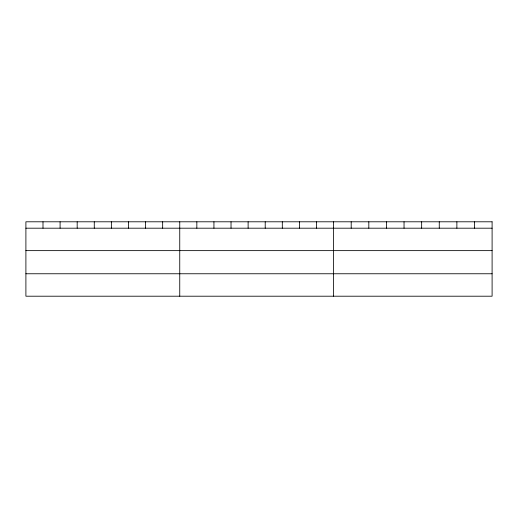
<?xml version="1.0" encoding="UTF-8"?>
<svg xmlns="http://www.w3.org/2000/svg" width="518" height="518" viewBox="0 0 518 518"><rect width="100%" height="100%" fill="white"/><g stroke="black" fill="none" stroke-linecap="round" stroke-linejoin="round"><path stroke-width="0.78" d="M25.9 228.192L492.1 228.192M25.9 250.634L492.1 250.634M25.9 273.763L492.1 273.763M474.488 221.795L474.488 228.192M456.876 221.795L456.876 228.192M439.264 221.795L439.264 228.192M421.652 221.795L421.652 228.192M404.04 221.795L404.04 228.192M386.428 221.795L386.428 228.192M368.816 221.795L368.816 228.192M351.204 221.795L351.204 228.192M333.592 221.795L333.592 296.205M316.498 221.795L316.498 228.192M299.404 221.795L299.404 228.192M282.31 221.795L282.31 228.192M265.216 221.795L265.216 228.192M248.122 221.795L248.122 228.192M231.028 221.795L231.028 228.192M213.934 221.795L213.934 228.192M196.84 221.795L196.84 228.192M179.746 221.795L179.746 296.205M162.652 221.795L162.652 228.192M145.558 221.795L145.558 228.192M128.464 221.795L128.464 228.192M111.37 221.795L111.37 228.192M94.276 221.795L94.276 228.192M77.182 221.795L77.182 228.192M60.088 221.795L60.088 228.192M42.994 221.795L42.994 228.192M492.1 221.795L25.9 221.795L25.9 296.205L492.1 296.205L492.1 221.795"/></g></svg>
